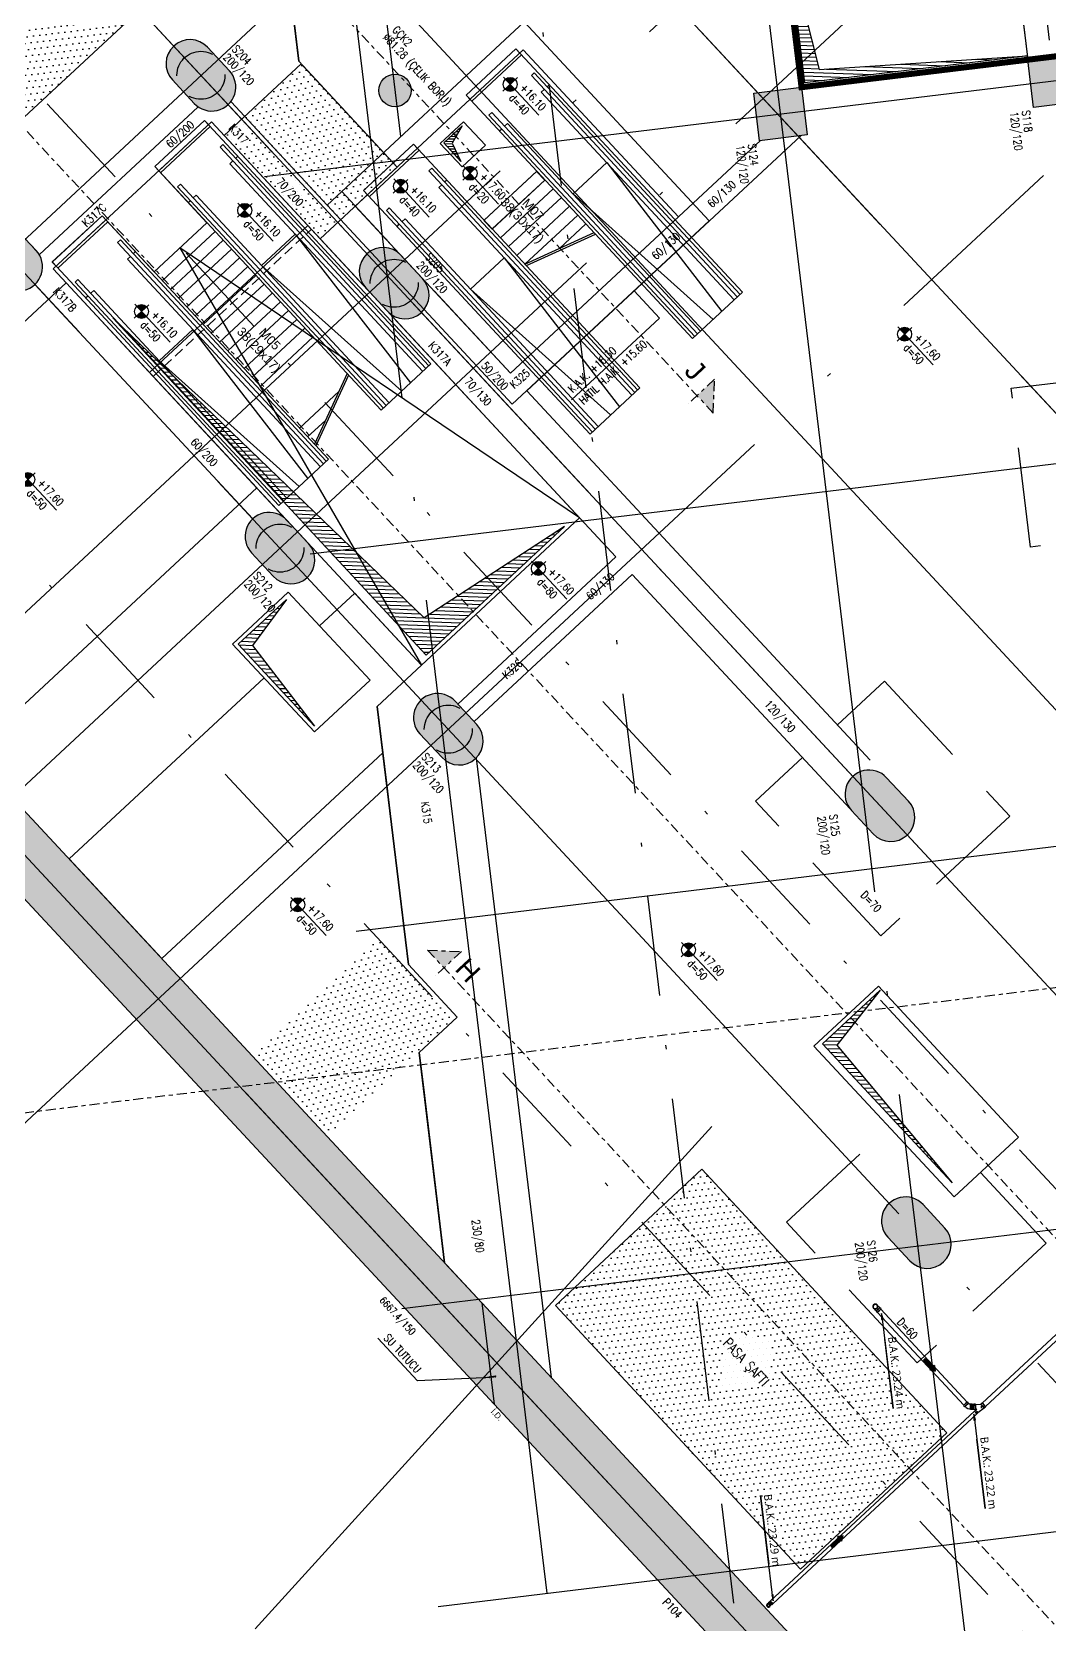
# Model space of a CAD drawing. Header units: millimetres. Extents: x 400382 to 401500, y 4543975 to 4544133.
# Drawn here: x 400429.5 to 400454.94, y 4544037.23 to 4544077.03 of the extents above; entities that cross this region are included whole.
import ezdxf
from ezdxf.enums import TextEntityAlignment as Align

# ---------------------------------------------------------------- set-up
doc = ezdxf.new("R2010")
doc.units = ezdxf.units.MM
for name, pattern in [('ACAD_ISO05W100', [33, 24, -3, 0, -3, 0, -3]), ('AKS', [3, 2.5, -0.25, 0, -0.25]), ('CENTER', [2, 1.25, -0.25, 0.25, -0.25]), ('CIZGI', [0.4, 0.25, -0.15]), ('CONTINU', [0]), ('DASHDOT2', [0.5, 0.25, -0.125, 0, -0.125]), ('HIDDEN', [0.375, 0.25, -0.125])]:
    doc.linetypes.add(name, pattern=pattern)
doc.layers.add('A-DETL', color=90, linetype='Continuous', lineweight=15)
for name, color, linetype in [('aks prota', 2, 'AKS'), ('bosluk prota', 2, 'Continuous'), ('bosluk tarama prota', 8, 'Continuous'), ('boşluk prota', 2, 'Continuous'), ('boşluk taraması prota', 252, 'Continuous'), ('iderzi_PROTA', 3, 'Continuous'), ('kesit tarama prota', 252, 'Continuous'), ('kiriş boyutu prota', 6, 'Continuous'), ('kiriş prota', 6, 'Continuous'), ('kolon prota', 1, 'Continuous'), ('kolon tarama prota', 252, 'Continuous'), ('lkolon prota', 4, 'Continuous'), ('lperde prota', 4, 'Continuous'), ('merdiven prota', 2, 'Continuous'), ('not prota', 2, 'Continuous'), ('not yazısı prota', 6, 'Continuous'), ('not çizgisi prota', 4, 'Continuous'), ('perde prota', 1, 'Continuous'), ('PRT-AL-TUNEL_EKSENI', 14, 'DASHDOT2'), ('prt-s-taxis', 7, 'Continuous'), ('skesit prota', 7, 'Continuous'), ('st-s_kolon tarama', 252, 'Continuous'), ('st-s_level (kot)', 6, 'Continuous'), ('st-s_levelmark (kot işareti)', 4, 'Continuous'), ('st_s_su tutucu', 2, 'Continuous'), ('st_s_ölçü', 4, 'Continuous'), ('TARAMA', 8, 'Continuous'), ('temel prota', 6, 'Continuous'), ('tkesit prota', 7, 'Continuous'), ('tkolon prota', 6, 'Continuous'), ('tnot prota', 4, 'Continuous'), ('tperde prota', 6, 'Continuous'), ('Yapım Yöntemi$0$st_s_kesit', 7, 'Continuous')]:
    doc.layers.add(name, color=color, linetype=linetype)
doc.styles.add('AKS', font='romanstw.shx', dxfattribs={"height": 25})
doc.styles.add('Arial', font='Arial.ttf')
doc.styles.add('OLCU', font='romanstw.shx')
doc.styles.add('PRT-MI-a_Arial', font='Arial.ttf', dxfattribs={"height": 30})
doc.styles.add('Segoe UI Light_1', font='', dxfattribs={"height": 200})
doc.styles.add('text25_PROTA', font='Arial.ttf', dxfattribs={"height": 25})
doc.styles.add('TKIRIS', font='romanstw.shx')
doc.styles.add('tkolon', font='romanstw.shx')
doc.styles.add('TNOT', font='romanstw.shx', dxfattribs={"width": 0.8, "height": 250})
doc.styles.add('TSIMPLEX', font='romanstw.shx')
doc.styles.get('Segoe UI Light_1').set_extended_font_data('Segoe UI Light')
doc.dimstyles.new('1-50', dxfattribs={"dimtxt": 10, "dimasz": 4, "dimexe": 4, "dimexo": 8, "dimgap": 4, "dimtad": 1, "dimdec": 1, "dimrnd": 0.05, "dimzin": 9, "dimdsep": 46, "dimtxsty": 'OLCU', "dimblk1": 'OBLIQUE', "dimblk2": 'OBLIQUE', "dimsah": 1, "dimcen": 2, "dimdle": 4, "dimclrd": 4, "dimclre": 4, "dimclrt": 3, "dimadec": 1, "dimazin": 0, "dimtfac": 1, "dimtdec": 1, "dimtix": 1, "dimtmove": 2, "dimatfit": 3, "dimldrblk": 'OBLIQUE', "dimfxl": 1, "dimtvp": 1, "dimtolj": 1, "dimtzin": 1, "dimarcsym": 0})
pattern_1 = [(312.923994, (398997.36488, 4544993.93019), (0.170302485, 0.049990168), [0, -0.15875])]

# ---------------------------------------------------------------- blocks, each defined once
blk = doc.blocks.new('Flow Direction - Flow Direction _25mm_-1035271-_17_70 m  ARA KAT')
at = {"layer": 'TARAMA'}
blk.add_hatch(color=256, dxfattribs=at).paths.add_polyline_path([(0, 0), (-117, -78), (-117, -30), (-400, -30), (-400, 30), (-117, 30), (-117, 78)], flags=0)
for p, q in [((-117, 30), (-400, 30)), ((-400, 30), (-400, -30)), ((-117, 30), (-400, 30)), ((-400, 30), (-400, -30)), ((0, 0), (-117, 78)), ((-117, 78), (-117, 30)), ((-117, 78), (0, 0)), ((-117, 30), (-117, 78)), ((-117, -78), (0, 0)), ((-117, -78), (0, 0)), ((-400, -30), (-117, -30)), ((-117, -30), (-400, -30)), ((-117, -30), (-117, -78)), ((-117, -30), (-117, -78))]:
    blk.add_line(p, q, dxfattribs=at)
blk = doc.blocks.new('17.60 mekanik')
at = {"layer": 'kolon tarama prota'}
for points in [[(138466.1, 61800.3), (138477.1, 61789.9), (138479.4, 61793.1)], [(138807.5, 61797.7), (138818.5, 61787.2), (138820.8, 61790.4)], [(138807.5, 61112.5), (138796.6, 61122.9), (138794.2, 61119.7)]]:
    blk.add_hatch(color=256, dxfattribs=at).paths.add_polyline_path(points, flags=0)
for p, q in [((138801.6, 62477.1), (138801.6, 61831.7)), ((138813.4, 61831.7), (138813.4, 62477.1)), ((138457, 61806.7), (138452.6, 61806.7)), ((138774, 61806.2), (138457, 61806.2)), ((138778.4, 61806.7), (138774, 61806.7)), ((138786.5, 61811.9), (138783.4, 61808.7)), ((138789.4, 61814.1), (138786.9, 61811.5)), ((138792.2, 61817.5), (138789, 61814.4)), ((138801.9, 61826.3), (138792.7, 61817.1)), ((138795.2, 61803.2), (138797.7, 61805.7)), ((138798.1, 61805.4), (138801.2, 61808.5)), ((138800.7, 61809), (138803.1, 61811.4)), ((138801.2, 61831.7), (138801.2, 61827.3)), ((138801.8, 61827.3), (138801.9, 61826.3)), ((138803.5, 61827.9), (138802.8, 61827.3)), ((138803, 61807.5), (138803, 61804)), ((138803.1, 61811.4), (138803.4, 61807.5)), ((138804.1, 61827.2), (138804.1, 61827.3)), ((138811.6, 61807.5), (138813.2, 61827.3)), ((138812.1, 61804), (138812.1, 61807.5)), ((138813.9, 61827.3), (138813.9, 61831.7)), ((138452.6, 61793.9), (138457, 61793.9)), ((138457, 61794.4), (138774, 61794.4)), ((138466.1, 61800.3), (138477.1, 61789.9)), ((138479.4, 61793.1), (138466.1, 61800.3)), ((138466.1, 61800.3), (138659.6, 61659.7)), ((138477.1, 61789.9), (138479.4, 61793.1)), ((138774, 61793.9), (138778.4, 61793.9)), ((138778.4, 61794.6), (138778.4, 61794.6)), ((138792.4, 61799.7), (138795.5, 61802.9)), ((138803, 61804), (138803, 61106.8)), ((138807.5, 61797.7), (138818.5, 61787.2)), ((138820.8, 61790.4), (138807.5, 61797.7)), ((138807.5, 61797.7), (138999.7, 61658)), ((138812, 61106.8), (138812, 61804)), ((138818.5, 61787.2), (138820.8, 61790.4)), ((138659.6, 61659.7), (138518.4, 61762.3)), ((138999.7, 61658), (138858.6, 61760.5)), ((138592.8, 61268.6), (138732.6, 61166.9)), ((138807.5, 61112.5), (138592.8, 61268.6)), ((138796.6, 61122.9), (138794.2, 61119.7)), ((138794.2, 61119.7), (138807.5, 61112.5)), ((138807.5, 61112.5), (138796.6, 61122.9)), ((138803, 61106.8), (138803, 61103.3)), ((138812.1, 61103.3), (138812.1, 61106.8))]:
    blk.add_line(p, q, dxfattribs=at)
at = {"layer": 'kolon tarama prota', "flags": 128}
for points in [[(138437, 61800.3), (138437.5, 61802.6), (138438.8, 61804.5), (138440.8, 61805.7), (138442.8, 61806)], [(138442.8, 61806), (138443.2, 61806), (138444.6, 61806), (138446.7, 61806), (138449.4, 61806), (138452.5, 61806), (138452.6, 61806)], [(138442.8, 61806), (138445, 61805.5), (138446.9, 61804.2), (138448.1, 61802.2), (138448.5, 61800.3)], [(138783.8, 61808.3), (138781.6, 61806.7), (138779, 61806), (138778.4, 61806)], [(138442.8, 61794.6), (138440.5, 61795), (138438.6, 61796.4), (138437.4, 61798.4), (138437, 61800.3)], [(138448.5, 61800.3), (138448, 61798), (138446.7, 61796.1), (138444.7, 61794.9), (138442.8, 61794.6)], [(138452.6, 61794.6), (138449.6, 61794.6), (138446.8, 61794.6), (138444.7, 61794.6), (138443.3, 61794.6), (138442.8, 61794.6), (138442.8, 61794.6)], [(138778.4, 61794.6), (138782.6, 61795.1), (138786.7, 61796.5), (138790.3, 61798.7), (138791.9, 61800.2)], [(138803.4, 61096.3), (138803.4, 61096.7), (138803.4, 61098.1), (138803.4, 61100.1), (138803.4, 61102.6), (138803.4, 61103.3)], [(138803.4, 61096.3), (138803.9, 61098.2), (138805.2, 61099.6), (138807, 61100.3), (138807.5, 61100.4)], [(138807.5, 61092.2), (138805.6, 61092.6), (138804.2, 61093.9), (138803.5, 61095.8), (138803.4, 61096.3)], [(138807.5, 61100.4), (138809.4, 61099.9), (138810.9, 61098.6), (138811.6, 61096.8), (138811.6, 61096.3)], [(138811.6, 61096.3), (138811.2, 61094.4), (138809.9, 61092.9), (138808, 61092.2), (138807.5, 61092.2)], [(138811.6, 61103.3), (138811.6, 61100.7), (138811.6, 61098.5), (138811.6, 61097), (138811.6, 61096.3), (138811.6, 61096.3)]]:
    blk.add_lwpolyline(points, dxfattribs=at)
at = {"layer": 'kolon tarama prota'}
for centre, radius, start, end in [((138442.8, 61800.3), 6.38, 0, 180), ((138442.8, 61800.3), 6.38, 0, 180), ((138442.8, 61800.3), 5.72, 0, 180), ((138442.8, 61800.3), 5.9, 324, 144), ((138442.8, 61800.3), 6.38, 180, 0), ((138442.8, 61800.3), 6.38, 180, 0), ((138442.8, 61800.3), 5.9, 144, 324), ((138442.8, 61800.3), 5.72, 180, 0), ((138807.5, 61096.3), 4.58, 90, 270), ((138807.5, 61096.3), 4.58, 90, 270), ((138807.5, 61096.3), 4.58, 90, 270), ((138807.5, 61096.3), 4.58, 90, 270), ((138807.5, 61096.3), 4.1, 90, 270), ((138807.5, 61096.3), 4.1, 90, 270), ((138807.5, 61096.3), 3.43, 0, 180), ((138807.5, 61096.3), 3.43, 0, 180), ((138807.5, 61096.3), 3.43, 180, 0), ((138807.5, 61096.3), 3.43, 180, 0), ((138807.5, 61096.3), 3.3, 144, 324), ((138807.5, 61096.3), 3.02, 90, 270), ((138807.5, 61096.3), 3.3, 324, 144), ((138807.5, 61096.3), 4.58, 270, 90), ((138807.5, 61096.3), 4.58, 270, 90), ((138807.5, 61096.3), 4.58, 270, 90), ((138807.5, 61096.3), 4.58, 270, 90), ((138807.5, 61096.3), 4.1, 270, 90), ((138807.5, 61096.3), 4.1, 270, 90), ((138807.5, 61096.3), 3.02, 270, 90)]:
    blk.add_arc(centre, radius, start, end, dxfattribs=at)
for centre, major_axis, ratio, start_param, end_param in [((138452.6, 61800.3), (0, 6.38), 0.009997, 4.712389, 7.853982), ((138452.6, 61800.3), (0, 5.71), 0.009997, 4.712389, 7.853982), ((138457, 61800.3), (0, 6.38), 0.009997, 4.712389, 7.853982), ((138457, 61800.3), (0, 5.9), 0.009997, 4.712389, 6.283185), ((138457, 61800.3), (0, 5.9), 0.009997, 0, 1.570796), ((138774, 61800.3), (0, 6.38), 0.009997, 0.000002, 3.141594), ((138774, 61800.3), (0, 5.9), 0.009997, 0, 1.570796), ((138774, 61800.3), (0, 6.38), 0.009997, 3.141594, 6.283187), ((138774, 61800.3), (0, 5.9), 0.009997, 4.712389, 6.283185), ((138778.4, 61800.3), (0, 6.38), 0.009997, 0.000002, 3.141594), ((138778.4, 61800.3), (0, 5.71), 0.009997, 0.000002, 3.141594), ((138778.4, 61800.3), (0, 6.38), 0.009997, 3.141594, 6.283187), ((138778.4, 61800.3), (0, 5.71), 0.009997, 3.141594, 6.283187), ((138787.9, 61804.2), (-4.51, 4.51), 0.007071, 3.134525, 6.276118), ((138787.9, 61804.2), (-4.51, 4.51), 0.007071, 6.276118, 9.41771), ((138787.9, 61804.2), (-4.04, 4.04), 0.007071, 3.134525, 6.276118), ((138787.9, 61804.2), (-4.04, 4.04), 0.007071, 6.276118, 9.41771), ((138791, 61807.4), (-4.51, 4.51), 0.007071, 6.276118, 9.41771), ((138791, 61807.4), (-4.51, 4.51), 0.007071, 3.134525, 6.276118), ((138791, 61807.4), (-4.17, 4.17), 0.007071, 0, 1.570796), ((138791, 61807.4), (-4.17, 4.17), 0.007071, 4.712389, 6.283185), ((138793.6, 61809.9), (-4.51, 4.51), 0.007071, 0.007071, 3.148664), ((138793.6, 61809.9), (-4.51, 4.51), 0.007071, 3.148664, 6.290256), ((138793.6, 61809.9), (-4.17, 4.17), 0.007071, 4.712389, 6.283185), ((138793.6, 61809.9), (-4.17, 4.17), 0.007071, 0, 1.570796), ((138791, 61807.4), (-4.17, 4.17), 0.007071, 1.570796, 3.141593), ((138791, 61807.4), (-4.17, 4.17), 0.007071, 3.141593, 4.712389), ((138796.7, 61813), (-4.51, 4.51), 0.007071, 3.148664, 6.290256), ((138796.7, 61813), (-4.51, 4.51), 0.007071, 0.007071, 3.148664), ((138796.7, 61813), (-4.04, 4.04), 0.007071, 0.007071, 3.148664), ((138796.7, 61813), (-4.04, 4.04), 0.007071, 3.148664, 6.290256), ((138793.6, 61809.9), (-4.17, 4.17), 0.007071, 1.570796, 3.141593), ((138793.6, 61809.9), (-4.17, 4.17), 0.007071, 3.141593, 4.712389), ((138807.5, 61831.7), (6.38, 0), 0.01, 0, 3.141593), ((138807.5, 61831.7), (6.38, 0), 0.01, 3.141593, 6.283185), ((138807.5, 61827.3), (6.38, 0), 0.01, 0, 3.141593), ((138807.5, 61827.3), (6.38, 0), 0.01, 3.141593, 6.283185), ((138807.5, 61831.7), (5.9, 0), 0.01, 1.570796, 3.141593), ((138807.5, 61831.7), (5.9, 0), 0.01, 3.141593, 4.712389), ((138807.5, 61807.5), (4.58, 0), 0.01, 0, 3.141593), ((138807.5, 61807.5), (4.58, 0), 0.01, 3.141593, 6.283185), ((138807.5, 61823.9), (-4.04, 4.04), 0.007071, 5.71806, 6.290256), ((138807.5, 61823.9), (-4.04, 4.04), 0.007071, 0.007071, 0.579267), ((138807.5, 61823.9), (-4.04, 4.04), 0.007071, 4.127881, 5.064937), ((138807.5, 61823.9), (-4.04, 4.04), 0.007071, 1.23239, 2.169446), ((138807.5, 61831.7), (5.9, 0), 0.01, 0, 1.570796), ((138807.5, 61831.7), (5.9, 0), 0.01, 4.712389, 6.283185), ((138452.6, 61800.3), (0, 5.72), 0.009997, 1.570796, 4.712389), ((138452.6, 61800.3), (0, 6.38), 0.009997, 1.570796, 4.712389), ((138457, 61800.3), (0, 5.9), 0.009997, 3.141593, 4.712389), ((138457, 61800.3), (0, 5.9), 0.009997, 1.570796, 3.141593), ((138457, 61800.3), (0, 6.38), 0.009997, 1.570796, 4.712389), ((138774, 61800.3), (0, 5.9), 0.009997, 1.570796, 3.141593), ((138774, 61800.3), (0, 5.9), 0.009997, 3.141593, 4.712389), ((138807.5, 61804), (4.58, 0), 0.01, 0, 3.141593), ((138807.5, 61804), (4.5, 0), 0.01, 1.570796, 3.141593), ((138807.5, 61804), (4.58, 0), 0.01, 3.141593, 6.283185), ((138807.5, 61804), (4.5, 0), 0.01, 3.141593, 4.712389), ((138807.5, 61804), (4.5, 0), 0.01, 0, 1.570796), ((138807.5, 61804), (4.5, 0), 0.01, 4.712389, 6.283185), ((138807.5, 61106.8), (-4.58, 0), 0.01, 4.712389, 7.853982), ((138807.5, 61106.8), (4.5, 0), 0.01, 1.570796, 3.141593), ((138807.5, 61106.8), (4.5, 0), 0.01, 3.141593, 4.712389), ((138807.5, 61103.3), (4.58, 0), 0.01, 1.570796, 4.712389), ((138807.5, 61103.3), (4.1, 0), 0.01, 1.570796, 4.712389), ((138807.5, 61106.8), (4.5, 0), 0.01, 0, 1.570796), ((138807.5, 61106.8), (4.5, 0), 0.01, 4.712389, 6.283185), ((138807.5, 61106.8), (-4.58, 0), 0.01, 1.570796, 4.712389), ((138807.5, 61103.3), (-4.1, 0), 0.01, 1.570796, 4.712389), ((138807.5, 61103.3), (-4.58, 0), 0.01, 1.570796, 4.712389)]:
    blk.add_ellipse(centre, major_axis=major_axis, ratio=ratio, start_param=start_param, end_param=end_param, dxfattribs=at)
at = {"layer": 'kolon tarama prota', "xscale": 0.1, "yscale": 0.1, "zscale": 0.1}
blk.add_blockref('Flow Direction - Flow Direction _25mm_-1035271-_17_70 m  ARA KAT', (138663, 61800.3), dxfattribs=at)
at = {"layer": 'kolon tarama prota', "xscale": 0.1, "yscale": 0.1, "zscale": 0.1, "rotation": 89.9999999999998}
blk.add_blockref('Flow Direction - Flow Direction _25mm_-1035271-_17_70 m  ARA KAT', (138807.5, 61351.5), dxfattribs=at)
at = {"layer": 'kolon tarama prota', "char_height": 20, "attachment_point": 1, "rotation": 324, "line_spacing_factor": 1.142579, "style": 'Segoe UI Light_1'}
for s, insert, width in [('B.A.K.: 23.24 m', (138532, 61787.8), 213.66), ('B.A.K.: 23.22 m', (138872.3, 61785.9), 213.157), ('B.A.K.: 23.29 m', (138608.8, 61292.2), 213.157)]:
    blk.add_mtext(s, dxfattribs=dict(at, insert=insert, width=width))
blk = doc.blocks.new('A$C5FA63770')
at = {"color": 253}
blk.add_lwpolyline([(-574.4, 268.9), (-574.4, 98.9)], dxfattribs=at)
at = {"layer": 'st_s_ölçü', "color": 252, "ltscale": 0.1}
blk.add_line((236, 98.9), (236, 268.9), dxfattribs=at)
for points in [[(-574.4, 98.9), (257, 98.9), (257, 268.9), (-574.4, 268.9)], [(-574.4, 261.4), (181.3, 261.4), (181.3, 251.7), (-574.4, 251.7)], [(-574.4, 241.4), (134.3, 241.4), (134.3, 251.7)], [(-574.4, 168.9), (-105.9, 126.4), (-105.9, 241.4), (-574.4, 198.9)], [(134.3, 268.9), (134.3, 261.4)], [(-574.4, 126.4), (134.3, 126.4), (134.3, 116.2)], [(-574.4, 106.4), (181.3, 106.4), (181.3, 116.2), (-574.4, 116.2)], [(134.3, 98.9), (134.3, 106.4)]]:
    blk.add_lwpolyline(points, dxfattribs=at)
blk = doc.blocks.new('Stair_Anotation')
at = {"color": 0, "style": 'PRT-MI-a_Arial'}
blk.add_attdef('M.ADI', text='', height=0.2, dxfattribs=at).set_placement((0, 0), align=Align.BOTTOM_CENTER)
blk.add_attdef('BAS.SAYI-(EN-RIHT)', text='', height=0.2, dxfattribs=at).set_placement((0, -0.08), align=Align.TOP_CENTER)
blk = doc.blocks.new('PLAN_KOT')
at = {"layer": 'st-s_levelmark (kot işareti)'}
h = blk.add_hatch(color=256, dxfattribs=at)
h.paths.add_polyline_path([(0, 17.5, 0.414214), (-17.5, 0), (0, 0)])
h.paths.add_polyline_path([(17.5, 0), (0, 0), (0, -17.5, 0.414214)])
for p, q in [((105, 0), (-25, 0)), ((0, 25), (0, -25))]:
    blk.add_line(p, q, dxfattribs=at)
blk.add_circle((0, 0), 17.5, dxfattribs=at)
at = {"layer": 'st-s_level (kot)', "color": 6, "style": 'OLCU', "width": 0.8}
for tag, p in [('KOT', (22.7, 9.8)), ('DÖŞEME_KALINLIĞI', (22.7, -27.6))]:
    blk.add_attdef(tag, p, '', height=20, dxfattribs=at)
blk = doc.blocks.new('_Oblique')
at = {"layer": 'st_s_ölçü', "lineweight": -2}
blk.add_line((-0.5, -0.5), (0.5, 0.5), dxfattribs=at)
blk = doc.blocks.new('D')
at = {"layer": 'st_s_su tutucu', "linetype": 'CONTINU', "ltscale": 0.2}
for p, q in [((-39987.8, 52508.2), (-39992.6, 52508.2)), ((-39992.6, 52508.2), (-39992.6, 52507.4)), ((-39992.6, 52507.4), (-39990.6, 52506.1)), ((-39990.6, 52478.7), (-39991.9, 52478.7)), ((-39991.9, 52478.7), (-39991.9, 52477.7)), ((-39991.9, 52477.7), (-39990.6, 52477.7)), ((-39990.6, 52498.5), (-39991.5, 52498.5)), ((-39991.5, 52498.5), (-39991.5, 52497.9)), ((-39991.5, 52497.9), (-39990.6, 52497.9)), ((-39990.6, 52488.5), (-39991.5, 52488.5)), ((-39991.5, 52488.5), (-39991.5, 52487.9)), ((-39991.5, 52487.9), (-39990.6, 52487.9)), ((-39991.5, 52467.9), (-39991.5, 52468.5)), ((-39991.5, 52468.5), (-39990.6, 52468.5)), ((-39990.6, 52467.9), (-39991.5, 52467.9)), ((-39991.5, 52457.9), (-39991.5, 52458.5)), ((-39991.5, 52458.5), (-39990.6, 52458.5)), ((-39990.6, 52457.9), (-39991.5, 52457.9)), ((-39990.6, 52506.1), (-39990.6, 52498.5)), ((-39990.6, 52497.9), (-39990.6, 52488.5)), ((-39990.6, 52487.9), (-39990.6, 52478.7)), ((-39990.6, 52468.5), (-39990.6, 52477.7)), ((-39990.6, 52458.5), (-39990.6, 52467.9)), ((-39990.6, 52450.3), (-39990.6, 52457.9)), ((-39989.8, 52506.1), (-39987.8, 52507.4)), ((-39989.8, 52498.5), (-39989.8, 52506.1)), ((-39988.9, 52498.5), (-39989.8, 52498.5)), ((-39989.8, 52488.5), (-39989.8, 52497.9)), ((-39989.8, 52497.9), (-39988.9, 52497.9)), ((-39988.9, 52488.5), (-39989.8, 52488.5)), ((-39989.8, 52478.7), (-39989.8, 52487.9)), ((-39989.8, 52487.9), (-39988.9, 52487.9)), ((-39988.5, 52478.7), (-39989.8, 52478.7)), ((-39989.8, 52477.7), (-39988.5, 52477.7)), ((-39989.8, 52477.7), (-39989.8, 52468.5)), ((-39989.8, 52468.5), (-39988.9, 52468.5)), ((-39988.9, 52467.9), (-39989.8, 52467.9)), ((-39989.8, 52467.9), (-39989.8, 52458.5)), ((-39989.8, 52458.5), (-39988.9, 52458.5)), ((-39988.9, 52457.9), (-39989.8, 52457.9)), ((-39989.8, 52457.9), (-39989.8, 52450.3)), ((-39988.9, 52497.9), (-39988.9, 52498.5)), ((-39988.9, 52487.9), (-39988.9, 52488.5)), ((-39988.9, 52468.5), (-39988.9, 52467.9)), ((-39988.9, 52458.5), (-39988.9, 52457.9)), ((-39988.5, 52477.7), (-39988.5, 52478.7)), ((-39987.8, 52507.4), (-39987.8, 52508.2)), ((-39992.6, 52449), (-39990.6, 52450.3)), ((-39992.6, 52448.2), (-39992.6, 52449)), ((-39987.8, 52448.2), (-39992.6, 52448.2)), ((-39989.8, 52450.3), (-39987.8, 52449)), ((-39987.8, 52449), (-39987.8, 52448.2))]:
    blk.add_line(p, q, dxfattribs=at)

msp = doc.modelspace()

# ---------------------------------------------------------------- hatches: boundary and pattern name
at = {"layer": 'bosluk tarama prota'}
h = msp.add_hatch(dxfattribs=at)
h.set_pattern_fill('ANSI31', color=256, scale=0.5, angle=158.0417)
h.set_pattern_definition([(358.04168, (400463.12952, 4544053.92426), (0.00213577, 0.0624635), [])])
h.paths.add_polyline_path([(400439.802, 4544074.248), (400440.265, 4544074.68), (400440.009, 4544074.242), (400440.232, 4544073.787)])
at = {"layer": 'boşluk taraması prota', "ltscale": 2}
h = msp.add_hatch(dxfattribs=at)
h.set_pattern_fill('ANSI31', color=256, scale=0.03, angle=-47.076, style=0)
h.set_pattern_definition([(357.923994, (399678.3672, 4544262.16807), (0.003450452, 0.095187483), [])])
h.paths.add_polyline_path([(400449.189, 4544076.084), (400454.395, 4544076.428), (400448.835, 4544075.753), (400448.426, 4544079.128)])
h = msp.add_hatch(dxfattribs=at)
h.set_pattern_fill('ANSI31', color=256, scale=0.03, angle=-47.076, style=0)
h.set_pattern_definition([(357.923994, (399651.80116, 4544304.3337), (0.003450452, 0.095187483), [])])
h.paths.add_polyline_path([(400442.824, 4544064.664), (400439.311, 4544062.376), (400431.527, 4544069.876), (400439.366, 4544061.447)])
h = msp.add_hatch(dxfattribs=at)
h.set_pattern_fill('ANSI31', color=256, scale=0.03, angle=-47.076, style=0)
h.set_pattern_definition([(357.923994, (399655.26253, 4544295.82973), (0.003450452, 0.095187483), [])])
h.paths.add_polyline_path([(400435.872, 4544062.841), (400435.021, 4544061.686), (400436.572, 4544059.669), (400434.665, 4544061.719)])
h = msp.add_hatch(dxfattribs=at)
h.set_pattern_fill('ANSI31', color=256, scale=0.03, angle=-47.076, style=0)
h.set_pattern_definition([(357.923994, (399669.87312, 4544285.846705), (0.003450452, 0.095187483), [])])
h.paths.add_polyline_path([(400450.712, 4544053.071), (400449.631, 4544051.703), (400452.512, 4544048.257), (400449.276, 4544051.736)])
at = {"layer": 'kesit tarama prota'}
h = msp.add_hatch(color=256, dxfattribs=at)
h.dxf.hatch_style = 1
h.paths.add_polyline_path([(400446.573, 4544068.343), (400446.542, 4544067.495), (400446.134, 4544067.934)])
h = msp.add_hatch(color=256, dxfattribs=at)
h.dxf.hatch_style = 1
h.paths.add_polyline_path([(400440.247, 4544054.042), (400439.4, 4544054.073), (400439.808, 4544053.633)])
at = {"layer": 'kolon tarama prota'}
h = msp.add_hatch(color=256, dxfattribs=at)
h.dxf.hatch_style = 1
h.paths.add_polyline_path([(400440.752, 4544045.263), (400441.059, 4544042.73), (400395.595, 4544091.615), (400416.025, 4544110.616), (400431.188, 4544094.311), (400434.743, 4544094.743), (400434.924, 4544093.254), (400430.611, 4544092.73), (400415.743, 4544108.715), (400397.51, 4544091.758)])
h = msp.add_hatch(color=256, dxfattribs=at)
h.dxf.hatch_style = 1
edge = h.paths.add_edge_path()
edge.add_arc((400433.458, 4544076.233), 0.6, 42.924, 222.924)
edge.add_line((400433.019, 4544075.824), (400433.564, 4544075.238))
edge.add_arc((400434.003, 4544075.647), 0.6, 222.924, 402.924)
edge.add_line((400434.442, 4544076.055), (400433.897, 4544076.641))
h = msp.add_hatch(color=256, dxfattribs=at)
h.dxf.hatch_style = 1
edge = h.paths.add_edge_path()
edge.add_arc((400433.73, 4544075.94), 0.6, 312.924, 672.924)
h = msp.add_hatch(dxfattribs=at)
h.set_pattern_fill('DOTS', color=2, scale=0.1, angle=-47.076)
h.set_pattern_definition(pattern_1)
h.paths.add_polyline_path([(400434.313, 4544074.433), (400436.239, 4544076.225), (400437.399, 4544074.978), (400438.639, 4544073.645), (400437.07, 4544072.185), (400436.713, 4544071.852)])
h = msp.add_hatch(color=256, dxfattribs=at)
h.dxf.hatch_style = 1
h.paths.add_polyline_path([(400455.597, 4544076.474), (400455.742, 4544075.282), (400454.551, 4544075.138), (400454.406, 4544076.329)])
h = msp.add_hatch(color=256, dxfattribs=at)
h.dxf.hatch_style = 1
edge = h.paths.add_edge_path()
edge.add_arc((400438.584, 4544075.561), 0.406, 0, 360)
h = msp.add_hatch(color=256, dxfattribs=at)
h.dxf.hatch_style = 1
h.paths.add_polyline_path([(400448.748, 4544075.642), (400448.892, 4544074.45), (400447.701, 4544074.306), (400447.557, 4544075.497)])
h = msp.add_hatch(color=256, dxfattribs=at)
h.dxf.hatch_style = 1
edge = h.paths.add_edge_path()
edge.add_arc((400428.625, 4544071.738), 0.6, 42.924, 222.924)
edge.add_line((400428.186, 4544071.329), (400428.731, 4544070.743))
edge.add_arc((400429.17, 4544071.152), 0.6, 222.924, 402.924)
edge.add_line((400429.609, 4544071.561), (400429.065, 4544072.146))
h = msp.add_hatch(color=256, dxfattribs=at)
h.dxf.hatch_style = 1
edge = h.paths.add_edge_path()
edge.add_arc((400438.291, 4544071.036), 0.6, 42.924, 222.924)
edge.add_line((400437.851, 4544070.628), (400438.396, 4544070.042))
edge.add_arc((400438.836, 4544070.45), 0.6, 222.924, 402.924)
edge.add_line((400439.275, 4544070.859), (400438.73, 4544071.445))
h = msp.add_hatch(color=256, dxfattribs=at)
h.dxf.hatch_style = 1
edge = h.paths.add_edge_path()
edge.add_arc((400435.435, 4544064.415), 0.6, 42.924, 222.924)
edge.add_line((400434.996, 4544064.007), (400435.541, 4544063.421))
edge.add_arc((400435.98, 4544063.829), 0.6, 222.924, 402.924)
edge.add_line((400436.42, 4544064.238), (400435.875, 4544064.824))
h = msp.add_hatch(color=256, dxfattribs=at)
h.dxf.hatch_style = 1
edge = h.paths.add_edge_path()
edge.add_arc((400439.645, 4544059.889), 0.6, 42.924, 222.924)
edge.add_line((400439.206, 4544059.48), (400439.751, 4544058.894))
edge.add_arc((400440.19, 4544059.303), 0.6, 222.924, 402.924)
edge.add_line((400440.63, 4544059.711), (400440.085, 4544060.297))
h = msp.add_hatch(color=256, dxfattribs=at)
h.dxf.hatch_style = 1
edge = h.paths.add_edge_path()
edge.add_arc((400450.437, 4544057.977), 0.6, 42.924, 222.924)
edge.add_line((400449.997, 4544057.568), (400450.542, 4544056.982))
edge.add_arc((400450.981, 4544057.391), 0.6, 222.924, 402.924)
edge.add_line((400451.421, 4544057.8), (400450.876, 4544058.385))
h = msp.add_hatch(dxfattribs=at)
h.set_pattern_fill('DOTS', color=2, scale=0.1, angle=-47.076)
h.set_pattern_definition(pattern_1)
h.paths.add_polyline_path([(400438.236, 4544054.453), (400438.92, 4544053.717), (400440.142, 4544052.4), (400439.189, 4544051.515), (400436.909, 4544049.395), (400435.002, 4544051.445)])
h = msp.add_hatch(color=256, dxfattribs=at)
h.dxf.hatch_style = 1
edge = h.paths.add_edge_path()
edge.add_arc((400451.348, 4544047.306), 0.6, 42.924, 222.924)
edge.add_line((400450.908, 4544046.897), (400451.453, 4544046.312))
edge.add_arc((400451.892, 4544046.72), 0.6, 222.924, 402.924)
edge.add_line((400452.332, 4544047.129), (400451.787, 4544047.715))
h = msp.add_hatch(color=256, dxfattribs=at)
h.dxf.hatch_style = 1
h.paths.add_polyline_path([(400473.93, 4544009.589), (400440.752, 4544045.263), (400441.059, 4544042.73), (400472.151, 4544009.299), (400471.931, 4544009.095), (400472.612, 4544008.363)])
at = {"layer": 'st-s_kolon tarama', "ltscale": 0.001}
h = msp.add_hatch(dxfattribs=at)
h.set_pattern_fill('DOTS', color=253, scale=0.1, angle=6.9318)
h.set_pattern_definition([(6.931826, (398997.36488, 4544993.93019), (0.059635541, 0.167169242), [0, -0.15875])])
h.paths.add_polyline_path([(400429.501, 4544083.263), (400433.587, 4544078.869), (400429.194, 4544074.783), (400425.107, 4544079.177)])
h = msp.add_hatch(dxfattribs=at)
h.set_pattern_fill('DOTS', color=253, scale=0.1, angle=6.9318)
h.set_pattern_definition([(6.931826, (399405.98143, 4544554.57553), (0.059635541, 0.167169242), [0, -0.15875])])
h.paths.add_polyline_path([(400452.383, 4544042.008), (400446.254, 4544048.598), (400442.593, 4544045.193), (400448.722, 4544038.602)])

# ---------------------------------------------------------------- linework, layer by layer
at = {"layer": 'A-DETL', "color": 1, "lineweight": 5}
msp.add_lwpolyline([(400410.498, 4544108.041), (400518.406, 4543992.016)], dxfattribs=at)
at = {"layer": 'aks prota', "ltscale": 10}
for p, q in [((400524.76, 4543992.599), (400411.764, 4544114.095)), ((400517.511, 4543985.857), (400404.515, 4544107.353)), ((400512.678, 4543981.362), (400399.682, 4544102.858)), ((400462.209, 4544017.053), (400452.103, 4544100.272)), ((400454.214, 4544025.649), (400445.253, 4544099.44)), ((400454.214, 4544025.649), (400445.253, 4544099.44)), ((400442.389, 4544038.001), (400435.078, 4544098.205)), ((400442.389, 4544038.001), (400435.078, 4544098.205)), ((400512.214, 4544006.089), (400428.167, 4544096.459)), ((400505.428, 4543974.62), (400392.433, 4544096.116)), ((400504.965, 4543999.347), (400420.917, 4544089.717)), ((400418.246, 4544061.538), (400443.644, 4544085.159)), ((400422.904, 4544056.529), (400448.302, 4544080.15)), ((400435.319, 4544073.407), (400481.679, 4544079.036)), ((400435.319, 4544073.407), (400481.679, 4544079.036)), ((400492.882, 4543988.11), (400408.835, 4544078.48)), ((400425.065, 4544054.224), (400450.597, 4544077.97)), ((400429.264, 4544049.69), (400454.797, 4544073.436)), ((400436.465, 4544063.976), (400482.824, 4544069.606)), ((400436.465, 4544063.976), (400482.824, 4544069.606)), ((400437.61, 4544054.546), (400483.969, 4544060.176)), ((400438.755, 4544045.114), (400485.114, 4544050.744)), ((400438.755, 4544045.114), (400485.114, 4544050.744)), ((400439.659, 4544037.669), (400486.019, 4544043.299)), ((400439.659, 4544037.669), (400486.019, 4544043.299))]:
    msp.add_line(p, q, dxfattribs=at)
at = {"layer": 'bosluk prota'}
msp.add_lwpolyline([(400439.802, 4544074.248), (400440.265, 4544074.68), (400440.009, 4544074.242), (400440.232, 4544073.787)], close=True, dxfattribs=at)
at = {"layer": 'boşluk prota', "ltscale": 0.05}
for points in [[(400449.189, 4544076.084), (400454.395, 4544076.428), (400448.835, 4544075.753), (400448.426, 4544079.128)], [(400442.824, 4544064.664), (400439.311, 4544062.376), (400431.527, 4544069.876), (400439.366, 4544061.447)], [(400435.872, 4544062.841), (400435.021, 4544061.686), (400436.572, 4544059.669), (400434.665, 4544061.719)], [(400450.712, 4544053.071), (400449.631, 4544051.703), (400452.512, 4544048.257), (400449.276, 4544051.736)]]:
    msp.add_lwpolyline(points, close=True, dxfattribs=at)
at = {"layer": 'iderzi_PROTA', "linetype": 'ACAD_ISO05W100', "lineweight": 30, "ltscale": 2}
for points in [[(400434.744, 4544094.743), (400435.407, 4544089.282), (400434.612, 4544089.186), (400434.925, 4544086.61), (400435.12, 4544085.009), (400436.343, 4544083.693), (400435.387, 4544082.804), (400436.178, 4544076.29), (400438.64, 4544073.644), (400436.713, 4544071.852), (400436.713, 4544071.852)], [(400439.246, 4544061.199), (400438.136, 4544060.167), (400438.278, 4544059.002), (400438.369, 4544058.255), (400438.461, 4544057.491), (400438.77, 4544054.95), (400438.919, 4544053.719), (400440.142, 4544052.4), (400439.189, 4544051.514), (400439.293, 4544050.652), (400439.825, 4544046.26), (400440.752, 4544045.263), (400441.059, 4544042.73)]]:
    msp.add_lwpolyline(points, dxfattribs=at)
at = {"layer": 'kiriş prota'}
for p, q in [((400432.446, 4544068.511), (400436.4, 4544072.188)), ((400440.61, 4544058.874), (400442.49, 4544043.394))]:
    msp.add_line(p, q, dxfattribs=at)
at = {"layer": 'kiriş prota', "linetype": 'HIDDEN'}
msp.add_line((400432.537, 4544068.413), (400436.491, 4544072.09), dxfattribs=at)
at = {"layer": 'kiriş prota'}
for points in [[(400434.612, 4544089.186), (400436.896, 4544089.463), (400438.724, 4544074.407)], [(400436.713, 4544071.852), (400438.64, 4544073.644), (400437.399, 4544074.978), (400436.178, 4544076.29), (400435.387, 4544082.804), (400436.343, 4544083.693), (400435.12, 4544085.009), (400434.612, 4544089.186)], [(400429.501, 4544083.263), (400433.587, 4544078.869), (400429.194, 4544074.783), (400425.107, 4544079.177), (400429.501, 4544083.263)], [(400453.707, 4544082.087), (400454.407, 4544076.329)], [(400434.313, 4544074.433), (400436.239, 4544076.225), (400437.399, 4544074.978), (400438.64, 4544073.644), (400436.713, 4544071.852), (400434.313, 4544074.433)], [(400429.698, 4544071.465), (400433.652, 4544075.142)], [(400434.485, 4544075.275), (400436.884, 4544072.696), (400437.25, 4544073.036)], [(400433.993, 4544074.776), (400430.039, 4544071.099)], [(400433.993, 4544074.776), (400437.899, 4544070.576)], [(400447.722, 4544074.308), (400441.473, 4544068.497)], [(400448.735, 4544074.431), (400441.881, 4544068.057), (400450.467, 4544058.825)], [(400437.25, 4544073.036), (400438.446, 4544071.751)], [(400429.528, 4544071.648), (400429.698, 4544071.465)], [(400430.039, 4544071.099), (400435.906, 4544064.791)], [(400429.579, 4544070.713), (400435.027, 4544064.855)], [(400439.56, 4544070.554), (400441.473, 4544068.497)], [(400438.437, 4544069.998), (400444.106, 4544063.903)], [(400444.106, 4544063.903), (400440.151, 4544060.225)], [(400444.514, 4544063.464), (400440.56, 4544059.786)], [(400444.514, 4544063.464), (400449.962, 4544057.606)], [(400437.578, 4544062.993), (400438.129, 4544062.4), (400439.246, 4544061.199), (400438.136, 4544060.167), (400438.278, 4544059.002), (400432.753, 4544053.864), (400430.438, 4544056.353), (400435.308, 4544060.882)], [(400436.699, 4544062.176), (400437.578, 4544062.993)], [(400439.825, 4544046.26), (400439.189, 4544051.515), (400440.142, 4544052.4), (400438.92, 4544053.717), (400438.136, 4544060.167), (400439.246, 4544061.199)]]:
    msp.add_lwpolyline(points, dxfattribs=at)
for points in [[(400453.985, 4544079.803), (400454.406, 4544076.329), (400448.748, 4544075.642), (400448.327, 4544079.116)], [(400439.246, 4544061.199), (400430.039, 4544071.099), (400431.357, 4544072.325), (400432.561, 4544071.03), (400433.879, 4544072.256), (400432.675, 4544073.55), (400433.993, 4544074.776), (400443.2, 4544064.877)], [(400423.219, 4544064.115), (400427.986, 4544058.989), (400435.126, 4544065.629), (400430.358, 4544070.755)], [(400435.915, 4544063.018), (400437.959, 4544060.821), (400436.567, 4544059.527), (400434.524, 4544061.724)], [(400450.669, 4544053.175), (400454.176, 4544049.404), (400452.565, 4544047.906), (400449.058, 4544051.677)]]:
    msp.add_lwpolyline(points, close=True, dxfattribs=at)
at = {"layer": 'kolon prota', "color": 1}
for points in [[(400433.897, 4544076.641, 1), (400433.019, 4544075.824), (400433.564, 4544075.238, 1), (400434.442, 4544076.055)], [(400429.065, 4544072.146, 1), (400428.186, 4544071.329), (400428.731, 4544070.743, 1), (400429.609, 4544071.561)], [(400438.73, 4544071.445, 1), (400437.851, 4544070.628), (400438.396, 4544070.042, 1), (400439.275, 4544070.859)], [(400435.875, 4544064.824, 1), (400434.996, 4544064.007), (400435.541, 4544063.421, 1), (400436.42, 4544064.238)], [(400440.085, 4544060.297, 1), (400439.206, 4544059.48), (400439.751, 4544058.894, 1), (400440.63, 4544059.711)], [(400450.876, 4544058.385, 1), (400449.997, 4544057.568), (400450.542, 4544056.982, 1), (400451.421, 4544057.8)], [(400451.787, 4544047.715, 1), (400450.908, 4544046.897), (400451.453, 4544046.312, 1), (400452.332, 4544047.129)]]:
    msp.add_lwpolyline(points, format="xyb", close=True, dxfattribs=at)
for points in [[(400455.597, 4544076.474), (400455.742, 4544075.282), (400454.551, 4544075.138), (400454.406, 4544076.329)], [(400448.748, 4544075.642), (400448.892, 4544074.45), (400447.701, 4544074.306), (400447.557, 4544075.497)]]:
    msp.add_lwpolyline(points, close=True, dxfattribs=at)
at = {"layer": 'kolon prota', "color": 5, "linetype": 'HIDDEN', "ltscale": 5}
for centre in [(400433.73, 4544075.94), (400438.563, 4544070.743), (400435.708, 4544064.122), (400439.916, 4544059.597)]:
    msp.add_circle(centre, 0.6, dxfattribs=at)
at = {"layer": 'merdiven prota', "linetype": 'HIDDEN', "ltscale": 10}
for points in [[(400441.706, 4544076.497), (400441.607, 4544076.604), (400440.362, 4544075.446), (400440.461, 4544075.34)], [(400433.92, 4544074.708), (400433.821, 4544074.814), (400432.576, 4544073.657), (400432.675, 4544073.55)], [(400439.143, 4544074.114), (400439.044, 4544074.22), (400437.799, 4544073.062), (400437.898, 4544072.956)], [(400442.131, 4544073.545), (400440.813, 4544072.319)], [(400442.335, 4544073.325), (400441.017, 4544072.099)], [(400442.539, 4544073.105), (400441.221, 4544071.879)], [(400442.744, 4544072.886), (400441.425, 4544071.66)], [(400442.948, 4544072.666), (400441.63, 4544071.44)], [(400431.357, 4544072.325), (400431.258, 4544072.431), (400430.013, 4544071.273), (400430.112, 4544071.167)], [(400433.879, 4544072.256), (400432.561, 4544071.03)], [(400443.152, 4544072.446), (400441.834, 4544071.22)], [(400443.356, 4544072.227), (400442.697, 4544071.614)], [(400434.084, 4544072.036), (400432.766, 4544070.81)], [(400434.288, 4544071.816), (400432.97, 4544070.59)], [(400441.834, 4544071.22), (400443.561, 4544072.007)], [(400441.87, 4544071.182), (400443.597, 4544071.968)], [(400434.492, 4544071.596), (400433.174, 4544070.371)], [(400434.697, 4544071.377), (400433.378, 4544070.151)], [(400434.901, 4544071.157), (400433.583, 4544069.931)], [(400435.105, 4544070.937), (400433.787, 4544069.712)], [(400435.309, 4544070.718), (400433.991, 4544069.492)], [(400435.514, 4544070.498), (400434.196, 4544069.272)], [(400435.718, 4544070.278), (400434.4, 4544069.053)], [(400435.922, 4544070.059), (400434.604, 4544068.833)], [(400436.127, 4544069.839), (400434.809, 4544068.613)], [(400436.331, 4544069.619), (400435.013, 4544068.394)], [(400436.535, 4544069.4), (400435.217, 4544068.174)], [(400437.387, 4544068.484), (400436.567, 4544066.722)], [(400437.424, 4544068.444), (400436.604, 4544066.683)], [(400437.179, 4544068.037), (400436.195, 4544067.122)], [(400436.843, 4544067.315), (400436.399, 4544066.903)]]:
    msp.add_lwpolyline(points, dxfattribs=at)
at = {"layer": 'merdiven prota', "color": 4}
msp.add_lwpolyline([(400443.2, 4544064.877), (400433.207, 4544071.63), (400439.246, 4544061.199)], dxfattribs=at)
at = {"layer": 'not prota', "ltscale": 0.1}
msp.add_lwpolyline([(400444.562, 4544070.55), (400445.194, 4544069.87), (400442.997, 4544067.827)], dxfattribs=at)
at = {"layer": 'not yazısı prota'}
msp.add_lwpolyline([(400446.254, 4544048.598), (400452.383, 4544042.008), (400448.722, 4544038.602), (400442.593, 4544045.193)], close=True, dxfattribs=at)
at = {"layer": 'perde prota'}
msp.add_lwpolyline([(400440.752, 4544045.263), (400441.059, 4544042.73), (400395.595, 4544091.615), (400416.025, 4544110.616), (400431.188, 4544094.311), (400434.743, 4544094.743), (400434.924, 4544093.254), (400430.611, 4544092.73), (400415.743, 4544108.715), (400397.51, 4544091.758)], close=True, dxfattribs=at)
msp.add_lwpolyline([(400473.93, 4544009.589), (400440.752, 4544045.263), (400441.059, 4544042.73), (400472.151, 4544009.299), (400471.931, 4544009.095), (400472.612, 4544008.363)], dxfattribs=at)
at = {"layer": 'PRT-AL-TUNEL_EKSENI', "ltscale": 10}
for p, q in [((400402.099, 4544105.105), (400515.094, 4543983.61)), ((400396.131, 4544099.555), (400509.126, 4543978.059)), ((400447.668, 4544032.687), (400439.645, 4544098.759))]:
    msp.add_line(p, q, dxfattribs=at)
at = {"layer": 'skesit prota', "linetype": 'CENTER', "ltscale": 0.2}
for p, q in [((400446.573, 4544068.343), (400445.914, 4544067.73)), ((400446.542, 4544067.495), (400446.573, 4544068.343)), ((400439.4, 4544054.073), (400440.247, 4544054.042)), ((400440.247, 4544054.042), (400439.588, 4544053.429))]:
    msp.add_line(p, q, dxfattribs=at)
for points in [[(400398.294, 4544107.959), (400511.876, 4543985.832)], [(400446.542, 4544067.495), (400437.061, 4544077.69)], [(400490.161, 4544057.391), (400425.273, 4544049.511)], [(400439.4, 4544054.073), (400492.188, 4543997.313)]]:
    msp.add_lwpolyline(points, dxfattribs=at)
at = {"layer": 'st_s_ölçü', "color": 3, "linetype": 'CIZGI', "lineweight": 30, "ltscale": 50, "const_width": 0.15}
msp.add_lwpolyline([(400482.868, 4544040.213), (400476.553, 4544047.003), (400474.32, 4544046.729), (400473.888, 4544050.288), (400473.888, 4544050.288), (400473.755, 4544051.38), (400472.564, 4544051.236), (400470.878, 4544065.114), (400464.029, 4544064.282), (400463.737, 4544066.684), (400462.546, 4544066.539), (400463.071, 4544062.215), (400457.413, 4544061.528), (400456.212, 4544071.41), (400461.871, 4544072.097), (400461.254, 4544077.161), (400448.748, 4544075.642), (400446.439, 4544094.653)], dxfattribs=at)
at = {"layer": 'temel prota', "color": 5}
msp.add_lwpolyline([(400446.443, 4544072.3), (400441.516, 4544067.717), (400436.885, 4544072.696), (400441.812, 4544077.279), (400446.443, 4544072.3)], dxfattribs=at)
for points in [[(400441.473, 4544068.497), (400437.591, 4544072.671), (400441.787, 4544076.573), (400445.669, 4544072.399)], [(400442.123, 4544073.537), (400442.327, 4544073.318), (400441.009, 4544072.092), (400440.805, 4544072.311)]]:
    msp.add_lwpolyline(points, close=True, dxfattribs=at)
at = {"layer": 'temel prota'}
msp.add_lwpolyline([(400439.713, 4544074.233), (400440.298, 4544074.779), (400440.844, 4544074.195), (400440.259, 4544073.649)], close=True, dxfattribs=at)
at = {"layer": 'temel prota', "linetype": 'HIDDEN', "ltscale": 10}
for points in [[(400457.964, 4544068.601), (400458.446, 4544064.631), (400454.475, 4544064.148), (400453.993, 4544068.119), (400457.964, 4544068.601)], [(400449.65, 4544059.703), (400450.822, 4544060.793), (400453.954, 4544057.425), (400450.733, 4544054.428), (400447.6, 4544057.797), (400448.771, 4544058.886)], [(400453.224, 4544048.519), (400454.865, 4544046.754), (400451.643, 4544043.757), (400448.375, 4544047.272), (400451.011, 4544049.724)]]:
    msp.add_lwpolyline(points, dxfattribs=at)
at = {"layer": 'Yapım Yöntemi$0$st_s_kesit', "color": 3, "ltscale": 0.1}
msp.add_circle((400438.584, 4544075.561), 0.406, dxfattribs=at)

# ---------------------------------------------------------------- block references
at = {"yscale": 0.01, "zscale": 0.01}
for p, xscale, rotation in [((400441.388, 4544072.891), -0.01, 312.9239939574316), ((400433.602, 4544071.101), -0.01, 312.9239939574316), ((400438.825, 4544070.507), -0.01, 312.9239939574316), ((400433.732, 4544071.223), 0.01, 132.9239939574316)]:
    msp.add_blockref('A$C5FA63770', p, dxfattribs=dict(at, xscale=xscale, rotation=rotation))
at = {"layer": 'merdiven prota', "xscale": 0.01, "yscale": 0.01, "zscale": 0.01, "rotation": 312.9239939574316}
msp.add_blockref('17.60 mekanik', (399055.222, 4544638.047), dxfattribs=at)
at = {"layer": 'prt-s-taxis'}
ref = msp.add_blockref('Stair_Anotation', (400441.915, 4544072.454), dxfattribs=dict(at, xscale=-1.125, yscale=1.125, zscale=1.125, rotation=313.4729572118886))
ref.add_attrib('M.ADI', 'M07', dxfattribs={"layer": '0', "color": 0, "height": 0.225, "rotation": 313.473, "style": 'PRT-MI-a_Arial'}).set_placement((400441.908, 4544072.461), align=Align.BOTTOM_CENTER)
ref.add_attrib('BAS.SAYI-(EN-RIHT)', '38(30x17)', dxfattribs={"layer": '0', "color": 0, "height": 0.225, "rotation": 313.473, "style": 'PRT-MI-a_Arial'}).set_placement((400441.848, 4544072.394), align=Align.TOP_CENTER)
ref = msp.add_blockref('Stair_Anotation', (400435.33, 4544069.219), dxfattribs=dict(at, xscale=-1.125, yscale=1.125, zscale=1.125, rotation=313.4729572118886))
ref.add_attrib('M.ADI', 'M05', dxfattribs={"layer": '0', "color": 0, "height": 0.225, "rotation": 313.473, "style": 'PRT-MI-a_Arial'}).set_placement((400435.324, 4544069.226), align=Align.BOTTOM_CENTER)
ref.add_attrib('BAS.SAYI-(EN-RIHT)', '38(29x17)', dxfattribs={"layer": '0', "color": 0, "height": 0.225, "rotation": 313.473, "style": 'PRT-MI-a_Arial'}).set_placement((400435.263, 4544069.159), align=Align.TOP_CENTER)
at = {"layer": 'st-s_level (kot)', "linetype": 'CONTINU', "ltscale": 0.1, "xscale": 0.01, "yscale": 0.01, "zscale": 0.01, "rotation": 312.9239939574316}
for p, values in [((400441.464, 4544075.714), {'KOT': '+16.10', 'DÖŞEME_KALINLIĞI': 'd=40'}), ((400440.459, 4544073.49), {'KOT': '+17.60', 'DÖŞEME_KALINLIĞI': 'd=20'}), ((400438.724, 4544073.166), {'KOT': '+16.10', 'DÖŞEME_KALINLIĞI': 'd=40'}), ((400434.826, 4544072.564), {'KOT': '+16.10', 'DÖŞEME_KALINLIĞI': 'd=50'}), ((400432.246, 4544070.036), {'KOT': '+16.10', 'DÖŞEME_KALINLIĞI': 'd=50'}), ((400451.327, 4544069.469), {'KOT': '+17.60', 'DÖŞEME_KALINLIĞI': 'd=50'}), ((400429.403, 4544065.836), {'KOT': '+17.60', 'DÖŞEME_KALINLIĞI': 'd=50'}), ((400442.168, 4544063.615), {'KOT': '+17.60', 'DÖŞEME_KALINLIĞI': 'd=80'}), ((400436.151, 4544055.21), {'KOT': '+17.60', 'DÖŞEME_KALINLIĞI': 'd=50'}), ((400445.921, 4544054.081), {'KOT': '+17.60', 'DÖŞEME_KALINLIĞI': 'd=50'})]:
    msp.add_blockref('PLAN_KOT', p, dxfattribs=at).add_auto_attribs(values)
at = {"layer": 'st_s_ölçü', "xscale": 0.004999999999999998, "yscale": 0.004999999999999998, "zscale": 0.004999999999999998, "rotation": 276.923994370424}
msp.add_blockref('D', (400204.579, 4543813.278), dxfattribs=at)

# ---------------------------------------------------------------- texts
at = {"layer": 'iderzi_PROTA', "linetype": 'ACAD_ISO05W100', "style": 'text25_PROTA'}
msp.add_text('İ.D.', height=0.15, rotation=312.924, dxfattribs=at).set_placement((400440.966, 4544042.533))
at = {"layer": 'kiriş boyutu prota', "ltscale": 0.05, "style": 'TKIRIS', "width": 0.8}
for s, rotation, p in [('60/200', 42.506, (400433.518, 4544074.75)), ('70/200', 312.506, (400436.241, 4544072.715)), ('60/130', 42.506, (400447.059, 4544073.255)), ('60/130', 42.506, (400445.664, 4544071.957)), ('50/200', 312.506, (400441.364, 4544068.118)), ('70/130', 312.506, (400440.943, 4544067.726)), ('60/200', 312.506, (400434.097, 4544066.211)), ('60/130', 42.506, (400444.026, 4544063.452)), ('120/130', 312.506, (400448.538, 4544059.559))]:
    msp.add_text(s, height=0.2, rotation=rotation, dxfattribs=at).set_placement(p, align=Align.MIDDLE_RIGHT)
msp.add_text('230/80', height=0.2, rotation=278.1611, dxfattribs=at).set_placement((400440.599, 4544047.34), align=Align.MIDDLE_LEFT)
at = {"layer": 'kiriş prota', "ltscale": 0.05, "style": 'TKIRIS', "width": 0.8}
for s, rotation, p in [('K317', 312.506, (400434.484, 4544074.677)), ('K317C', 42.506, (400430.804, 4544072.208)), ('K317B', 312.506, (400430.09, 4544070.591)), ('K317A', 312.506, (400439.479, 4544069.237)), ('K325', 42.506, (400441.502, 4544068.166)), ('K326', 42.506, (400441.312, 4544060.909)), ('K315', 278.1611, (400439.33, 4544057.787))]:
    msp.add_text(s, height=0.2, rotation=rotation, dxfattribs=at).set_placement(p, align=Align.MIDDLE_LEFT)
at = {"layer": 'lkolon prota', "style": 'tkolon', "width": 0.8}
for s, rotation, p in [('%%C81.28 (ÇELIK BORU)', 312.924, (400438.264, 4544076.876)), ('200/120', 312.924, (400434.272, 4544076.375)), ('120/120', 276.924, (400453.96, 4544075.015)), ('120/120', 276.924, (400447.111, 4544074.183)), ('200/120', 312.924, (400439.105, 4544071.178)), ('200/120', 312.924, (400434.802, 4544063.211)), ('200/120', 312.924, (400439.012, 4544058.685)), ('200/120', 276.924, (400449.145, 4544057.409)), ('200/120', 276.924, (400450.088, 4544046.764))]:
    msp.add_text(s, height=0.2, rotation=rotation, dxfattribs=at).set_placement(p)
at = {"layer": 'lperde prota', "style": 'tkolon', "width": 0.8}
msp.add_text('6667.4/150', height=0.18, rotation=312.5635, dxfattribs=at).set_placement((400438.25, 4544045.372), align=Align.MIDDLE_LEFT)
at = {"layer": 'not yazısı prota', "ltscale": 0.05, "style": 'TSIMPLEX', "width": 0.8}
msp.add_text('SU TUTUCU', height=0.2, rotation=312.924, dxfattribs=at).set_placement((400438.284, 4544044.37))
at = {"layer": 'not yazısı prota', "style": 'AKS', "width": 0.8}
msp.add_text('PASA ŞAFTI', height=0.25, rotation=312.924, dxfattribs=at).set_placement((400447.273, 4544043.694), align=Align.CENTER)
at = {"layer": 'st-s_level (kot)', "color": 6, "style": 'OLCU', "width": 0.8}
for tag, p in [('D=70', (400450.21, 4544055.437)), ('D=60', (400451.121, 4544044.766))]:
    msp.add_attdef(tag, p, '', height=0.2, rotation=312.924, dxfattribs=at)
at = {"layer": 'tkesit prota', "style": 'Arial'}
for s, p in [('J', (400445.79, 4544068.524)), ('H', (400440.054, 4544053.589))]:
    msp.add_text(s, height=0.5, rotation=312.924, dxfattribs=at).set_placement(p)
at = {"layer": 'tkolon prota', "style": 'tkolon', "width": 0.8}
for s, rotation, p in [('GÇK2', 312.924, (400438.5, 4544077.059)), ('S204', 312.924, (400434.492, 4544076.579)), ('S118', 276.924, (400454.258, 4544075.051)), ('S124', 276.924, (400447.408, 4544074.219)), ('S205', 312.924, (400439.324, 4544071.383)), ('S212', 312.924, (400435.022, 4544063.416)), ('S213', 312.924, (400439.232, 4544058.889)), ('S125', 276.924, (400449.442, 4544057.457)), ('S126', 276.924, (400450.384, 4544046.812))]:
    msp.add_text(s, height=0.2, rotation=rotation, dxfattribs=at).set_placement(p)
at = {"layer": 'tnot prota', "style": 'TNOT', "width": 0.8}
for s, p in [('K.A.K. +16.30', (400442.957, 4544068.063)), ('HATIL H.A.K. +15.60', (400443.23, 4544067.77))]:
    msp.add_text(s, height=0.2, rotation=42.924, dxfattribs=at).set_placement(p, align=Align.MIDDLE_LEFT)
at = {"layer": 'tperde prota', "style": 'tkolon', "width": 0.8}
msp.add_text('P104', height=0.2, rotation=313.3933, dxfattribs=at).set_placement((400445.33, 4544037.829), align=Align.MIDDLE_LEFT)

# ---------------------------------------------------------------- leaders
at = {"layer": 'not çizgisi prota'}
msp.add_leader([(400440.797, 4544043.387), (400439.143, 4544043.309), (400438.151, 4544044.376)], dimstyle='1-50', override={"dimasz": 12, "dimgap": 4, "dimtad": 0}, dxfattribs=at)

doc.saveas('drawing.dxf')
